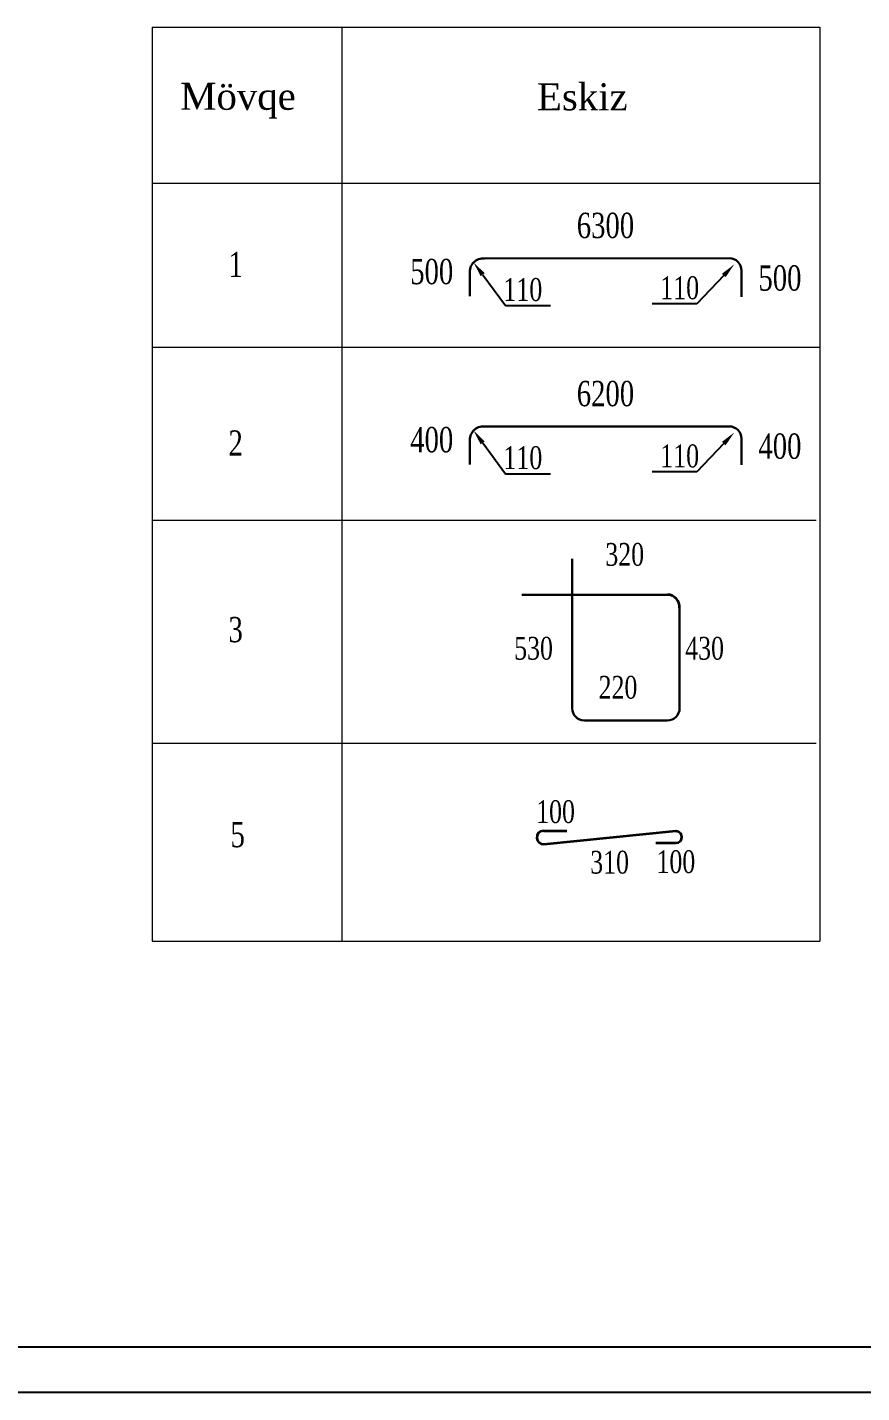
# Model space of a CAD drawing. Header units: millimetres. Extents: x -149347 to 251215, y -2929184 to -2541447.
# Drawn here: x 78185 to 86920, y -2766052 to -2751748 of the extents above; entities that cross this region are included whole.
import ezdxf
from ezdxf import colors
from ezdxf.entities.mleader import LeaderData, LeaderLine
from ezdxf.math import Vec2, Vec3

# ---------------------------------------------------------------- set-up
doc = ezdxf.new("R2010")
doc.units = ezdxf.units.MM
doc.layers.add('030', color=7, linetype='Continuous', lineweight=30)
doc.layers.add('APS_MADEIRA', color=35, linetype='Continuous', lineweight=15)
doc.styles.add('400', font='times.ttf', dxfattribs={"width": 0.75, "height": 300})
doc.styles.add('Arial', font='arial.ttf')

# ---------------------------------------------------------------- blocks, each defined once
blk = doc.blocks.new('mekteb')
at = {"color": 0, "lineweight": 25, "ltscale": 15}
blk.add_line((101643, -1849366), (139343, -1849366), dxfattribs=at)
at = {"color": 0, "lineweight": 25}
blk.add_line((139843, -1849866), (99643, -1849866), dxfattribs=at)

msp = doc.modelspace()

# ---------------------------------------------------------------- linework, layer by layer
at = {"color": 0, "lineweight": 15}
for p, q in [((79492.05438, -2751747.80795), (86480.55451, -2751747.80795)), ((79492.05438, -2751747.80795), (79492.05438, -2761319.91725)), ((81476.53418, -2751747.80795), (81476.53418, -2761319.91725)), ((86480.55451, -2751747.80795), (86480.55451, -2761319.91725)), ((79492.05438, -2753381.48918), (86480.55451, -2753381.48918)), ((79492.05438, -2755098.46247), (86480.55451, -2755098.46247)), ((79492.05438, -2756911.92748), (86443.9883, -2756911.92748)), ((79492.05438, -2759247.303), (86443.9883, -2759247.303)), ((79492.05438, -2761319.91725), (86480.55451, -2761319.91725))]:
    msp.add_line(p, q, dxfattribs=at)
at = {"color": 0, "lineweight": 30}
for p, q in [((83889.21072, -2757317.40378), (83889.21072, -2758881.6454)), ((83889.21072, -2757317.40378), (83889.21072, -2758881.6454)), ((84886.87539, -2757692.1836), (83363.03084, -2757692.1836)), ((84886.87539, -2757692.1836), (83363.03084, -2757692.1836)), ((85013.80608, -2757819.1145), (85013.80608, -2758881.6454)), ((85013.80608, -2757819.1145), (85013.80608, -2758881.6454)), ((84016.65072, -2759009.0854), (84886.36587, -2759009.0854)), ((84016.65072, -2759009.0854), (84886.36587, -2759009.0854))]:
    msp.add_line(p, q, dxfattribs=at)
for points in [[(82942.19433, -2754169.30968), (85534.21319, -2754167.57186)], [(82817.8905, -2754290.1772), (82817.8905, -2754565.62273)], [(85661.06736, -2754294.42603), (85661.06736, -2754569.87156)], [(82942.19433, -2755930.75115), (85534.21319, -2755929.01333)], [(82817.8905, -2756051.61867), (82817.8905, -2756327.0642)], [(85661.06736, -2756055.8675), (85661.06736, -2756331.31303)]]:
    msp.add_lwpolyline(points, dxfattribs=at)
at = {"color": 7, "lineweight": 35, "ltscale": 15}
for points in [[(83593.10838, -2760304.09847), (84974.37773, -2760165.41374)], [(83593.10838, -2760165.41374), (83832.62777, -2760165.41374)], [(84974.37773, -2760296.14439), (84764.86589, -2760296.14439)]]:
    msp.add_lwpolyline(points, dxfattribs=at)
at = {"color": 0, "lineweight": 30}
for centre, radius, start, end in [((82957.51943, -2754309.42315), 140.94908, 83.834839334, 187.847993173), ((85534.21319, -2754294.42603), 126.85417, 359.999912168, 90.076828205), ((82957.51943, -2756070.86462), 140.94908, 83.834839334, 187.847993173), ((85534.21319, -2756055.8675), 126.85417, 359.999912168, 90.076828205), ((84016.65072, -2758881.6454), 127.44, 180, 270), ((84016.65072, -2758881.6454), 127.44, 180, 270), ((84886.36608, -2758881.6454), 127.44, 270, 0), ((84886.36608, -2758881.6454), 127.44, 270, 0)]:
    msp.add_arc(centre, radius, start, end, dxfattribs=at)
at = {"color": 7, "lineweight": 35, "ltscale": 15}
msp.add_arc((84886.87555, -2757819.11413), 126.93053, 354.640164647, 90.00007017, dxfattribs=at)
msp.add_arc((84886.87555, -2757819.11413), 126.93053, 354.640164647, 90.00007017, dxfattribs=at)
for points in [[(83593.10838, -2760165.41374), (83481.48206, -2760171.57145), (83505.90351, -2760315.66855), (83593.10838, -2760304.09847)], [(84974.37773, -2760165.41374), (85055.49041, -2760166.11857), (85052.2236, -2760297.67576), (84974.37773, -2760296.14439)]]:
    msp.add_open_spline(points, degree=3, dxfattribs=at)
at = {"layer": '030', "color": 0, "lineweight": 30, "ltscale": 5}
msp.add_lwpolyline([(83888.16762, -2757689.02407), (83889.21072, -2757317.40378)], dxfattribs=at)
msp.add_lwpolyline([(83888.16762, -2757689.02407), (83889.21072, -2757317.40378)], dxfattribs=at)

# ---------------------------------------------------------------- block references
at = {"lineweight": 15, "xscale": 0.962501317234829, "yscale": 0.962501317234829, "zscale": 0.962501317234829}
msp.add_blockref('mekteb', (-28332.96186, -985552.9981), dxfattribs=at)

# ---------------------------------------------------------------- texts
at = {"attachment_point": 1, "style": '400'}
for s, insert, char_height, width in [('\\A1;{\\fTimes New Roman|b0|i0|c238|p18;63}00', (83937.01422, -2753690.53801), 265.2, 233.0139314), ('{\\fTimes New Roman|b0|i0|c238|p18; }1', (80216.12731, -2754099.05643), 265.2, 233.0139314), ('\\A1;50{\\fTimes New Roman|b0|i0|c238|p18;0}', (82193.393, -2754173.61462), 265.2, 233.0139314), ('\\A1;50{\\fTimes New Roman|b0|i0|c238|p18;0}', (85838.9182, -2754241.32476), 265.2, 233.0139314), ('\\A1;{\\fTimes New Roman|b0|i0|c238|p18;62}00', (83937.01422, -2755451.97948), 265.2, 233.0139314), ('\\A1;40{\\fTimes New Roman|b0|i0|c238|p18;0}', (82193.393, -2755935.05609), 265.2, 233.0139314), (' 2', (80215.70516, -2755970.52734), 265.2, 233.0139314), ('\\A1;40{\\fTimes New Roman|b0|i0|c238|p18;0}', (85838.9182, -2756002.76623), 265.2, 233.0139314), ('\\A1;3{\\fTimes New Roman|b0|i0|c238|p18;20}', (84236.43173, -2757150.17584), 238.68, 209.7125382), (' 3', (80215.70516, -2757924.40495), 265.2, 233.0139314), ('\\A1;{\\fTimes New Roman|b0|i0|c238|p18;530}', (83281.77058, -2758133.57677), 238.68, 209.7125382), ('\\A1;{\\fTimes New Roman|b0|i0|c238|p18;430}', (85072.81374, -2758133.57677), 238.68, 209.7125382), ('\\A1;2{\\fTimes New Roman|b0|i0|c238|p18;20}', (84165.88586, -2758542.69326), 238.68, 209.7125382), ('\\A1;{\\fTimes New Roman|b0|i0|c238|p18;100}', (83512.19266, -2759844.77132), 238.68, 209.7125382), (' 5', (80236.98545, -2760072.08586), 265.2, 233.0139314), ('\\A1;{\\fTimes New Roman|b0|i0|c238|p18;310}', (84078.07581, -2760374.83603), 238.68, 209.7125382), ('\\A1;{\\fTimes New Roman|b0|i0|c238|p18;100}', (84771.8429, -2760369.40321), 238.68, 209.7125382)]:
    msp.add_mtext(s, dxfattribs=dict(at, insert=insert, char_height=char_height, width=width))
at = {"layer": 'APS_MADEIRA', "color": 7, "lineweight": 9, "ltscale": 25, "char_height": 282.88884, "width": 431.4216895, "attachment_point": 1, "style": 'Arial'}
for s, insert in [('{\\fTimes New Roman|b0|i0|c238|p18;Mövqe}', (79784.89448, -2752329.05151)), ('\\pxt35;{\\fTimes New Roman|b0|i0|c238|p18;Eskiz}', (83520.37195, -2752334.60433))]:
    msp.add_mtext(s, dxfattribs=dict(at, insert=insert))

# ---------------------------------------------------------------- leaders
ml = msp.add_multileader_mtext('Standard')
ml.set_content('{\\C256;110\\fTimes New Roman|b0|i0|c238|p18; }', color=6, style='400')
ml.set_leader_properties()
ml.build(insert=Vec2(0, 0))
ml.multileader.update_dxf_attribs({"text_left_attachment_type": 6, "text_right_attachment_type": 6, "dogleg_length": 1, "arrow_head_size": 160})
ctx = ml.context
ctx.base_point, ctx.char_height, ctx.arrow_head_size, ctx.landing_gap_size, ctx.plane_origin = Vec3(83193.15159, -2754662.89245), 240, 160, 0.08, Vec3(80056.96232, -2756575.34319)
ctx.left_attachment, ctx.right_attachment, ctx.text_align_type = 6, 6, 1
notes = []
notes.append((ctx, [(0, (1, 1, 0), (83192.35159, -2754662.89245), (1, 0), 0.8, [(0, [(82856.40053, -2754211.23144)], 0, [])])]))
ctx.mtext.insert, ctx.mtext.alignment, ctx.mtext.flow_direction = Vec3(83372.25826, -2754374.89245), 2, 5
ml = msp.add_multileader_mtext('Standard')
ml.set_content('{\\C256;110\\fTimes New Roman|b0|i0|c238|p18; }', color=6, style='400')
ml.set_leader_properties()
ml.build(insert=Vec2(0, 0))
ml.multileader.update_dxf_attribs({"text_left_attachment_type": 6, "text_right_attachment_type": 6, "dogleg_length": 1, "arrow_head_size": 160})
ctx = ml.context
ctx.base_point, ctx.char_height, ctx.arrow_head_size, ctx.landing_gap_size, ctx.plane_origin = Vec3(84835.27307, -2754644.29937), 240, 160, 0.08, Vec3(82786.75, -2756595.65321)
ctx.left_attachment, ctx.right_attachment, ctx.text_align_type = 6, 6, 1
notes.append((ctx, [(1, (1, 1, 0), (85194.28642, -2754644.29937), (-1, 0), 0.8, [(0, [(85586.18821, -2754231.54147)], 0, [])])]))
ctx.mtext.insert, ctx.mtext.alignment, ctx.mtext.flow_direction = Vec3(85014.37975, -2754356.29937), 2, 5
ml = msp.add_multileader_mtext('Standard')
ml.set_content('{\\C256;110\\fTimes New Roman|b0|i0|c238|p18; }', color=6, style='400')
ml.set_leader_properties()
ml.build(insert=Vec2(0, 0))
ml.multileader.update_dxf_attribs({"text_left_attachment_type": 6, "text_right_attachment_type": 6, "dogleg_length": 1, "arrow_head_size": 160})
ctx = ml.context
ctx.base_point, ctx.char_height, ctx.arrow_head_size, ctx.landing_gap_size, ctx.plane_origin = Vec3(83193.15159, -2756424.33392), 240, 160, 0.08, Vec3(80056.96232, -2758336.78466)
ctx.left_attachment, ctx.right_attachment, ctx.text_align_type = 6, 6, 1
notes.append((ctx, [(0, (1, 1, 0), (83192.35159, -2756424.33392), (1, 0), 0.8, [(0, [(82856.40053, -2755972.67291)], 0, [])])]))
ctx.mtext.insert, ctx.mtext.alignment, ctx.mtext.flow_direction = Vec3(83372.25826, -2756136.33392), 2, 5
ml = msp.add_multileader_mtext('Standard')
ml.set_content('{\\C256;110\\fTimes New Roman|b0|i0|c238|p18; }', color=6, style='400')
ml.set_leader_properties()
ml.build(insert=Vec2(0, 0))
ml.multileader.update_dxf_attribs({"text_left_attachment_type": 6, "text_right_attachment_type": 6, "dogleg_length": 1, "arrow_head_size": 160})
ctx = ml.context
ctx.base_point, ctx.char_height, ctx.arrow_head_size, ctx.landing_gap_size, ctx.plane_origin = Vec3(84835.27307, -2756405.74084), 240, 160, 0.08, Vec3(82786.75, -2758357.09468)
ctx.left_attachment, ctx.right_attachment, ctx.text_align_type = 6, 6, 1
notes.append((ctx, [(1, (1, 1, 0), (85194.28642, -2756405.74084), (-1, 0), 0.8, [(0, [(85586.18821, -2755992.98294)], 0, [])])]))
ctx.mtext.insert, ctx.mtext.alignment, ctx.mtext.flow_direction = Vec3(85014.37975, -2756117.74084), 2, 5
for ctx, leaders in notes:
    for number, flags, end, landing, length, lines in leaders:
        leader = LeaderData()
        leader.index, (leader.has_last_leader_line, leader.has_dogleg_vector, leader.attachment_direction) = number, flags
        leader.last_leader_point, leader.dogleg_vector, leader.dogleg_length = Vec3(end), Vec3(landing), length
        for number, points, colour, breaks in lines:
            line = LeaderLine()
            line.index, line.vertices, line.color, line.breaks = number, Vec3.list(points), colors.encode_raw_color(colour), breaks
            leader.lines.append(line)
        ctx.leaders.append(leader)

doc.saveas('drawing.dxf')
